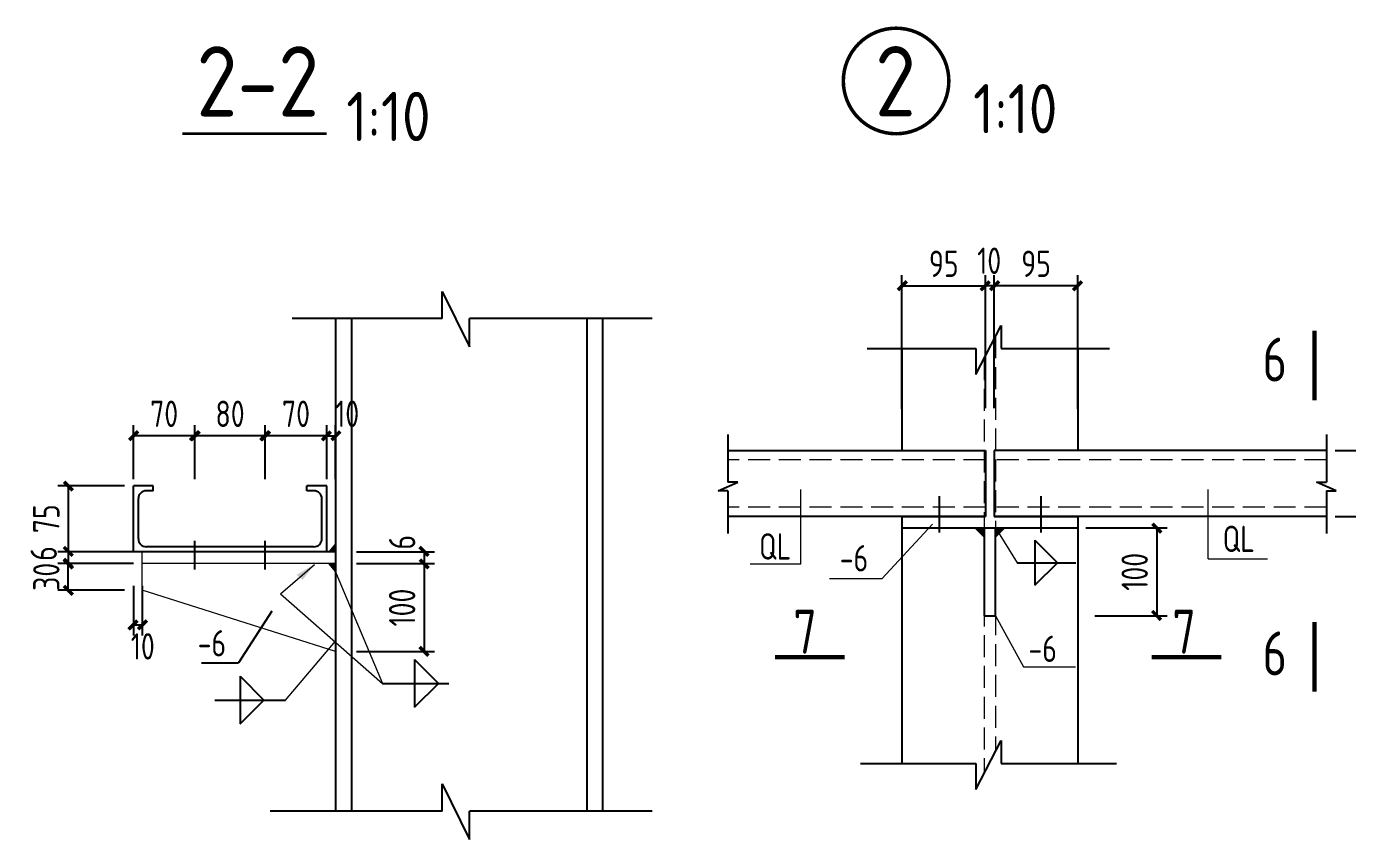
# Model space of a CAD drawing. Header units: millimetres. Extents: x 865490 to 879904, y 39442 to 44891.
# Drawn here: x 875571.4 to 875721.7, y 39852.2 to 39944.7 of the extents above; entities that cross this region are included whole.
import ezdxf

# ---------------------------------------------------------------- set-up
doc = ezdxf.new("R2010")
doc.units = ezdxf.units.MM
doc.header["$LTSCALE"] = 1000
doc.header["$MEASUREMENT"] = 0
doc.linetypes.add('DASH', pattern=[0.35, 0.25, -0.1])
for name, color, linetype, lineweight in [('1', 4, 'Continuous', 70), ('D3', 62, 'Continuous', 9), ('LZ', 64, 'Continuous', 9), ('数字', 3, 'Continuous', 9)]:
    doc.layers.add(name, color=color, linetype=linetype, lineweight=lineweight)
for name, color, linetype in [('D1', 112, 'Continuous'), ('D2', 6, 'Continuous'), ('DIM', 7, 'Continuous'), ('PUB_DIM', 3, 'Continuous'), ('文字', 7, 'Continuous'), ('桩', 6, 'Continuous')]:
    doc.layers.add(name, color=color, linetype=linetype)
doc.styles.add('GBHZ', font='gbenor.shx', dxfattribs={"width": 0.9, "bigfont": 'gbcbig.shx'})
doc.dimstyles.new('Y10', dxfattribs={"dimscale": 0, "dimtxt": 3, "dimasz": 0.01, "dimexe": 1.2, "dimexo": 1, "dimgap": 1, "dimtad": 1, "dimdec": 0, "dimlfac": 10, "dimzin": 0, "dimdsep": 46, "dimtxsty": 'GBHZ', "dimblk1": 'DX', "dimblk2": 'DX', "dimsah": 1, "dimcen": 0.09, "dimdle": 1, "dimadec": 0, "dimazin": 0, "dimtfac": 1, "dimtdec": 0, "dimtix": 1, "dimtmove": 2, "dimatfit": 3, "dimldrblk": 'DX', "dimfxl": 0, "dimtolj": 1, "dimtzin": 0, "dimarcsym": 0})

# ---------------------------------------------------------------- blocks, each defined once
blk = doc.blocks.new('DX')
at = {"color": 0, "linetype": 'ByBlock', "const_width": 40}
blk.add_lwpolyline([(-54, -51), (46, 49)], dxfattribs=at)
blk = doc.blocks.new('*D248')
at = {"layer": 'Defpoints', "color": 0, "linetype": 'ByBlock', "transparency": 16777216}
for p in [(875583.61, 39892.47), (875576.21, 39884.97), (875583.61, 39884.97)]:
    blk.add_point(p, dxfattribs=at)
at = {"layer": 'DIM', "color": 0, "linetype": 'ByBlock', "lineweight": -2, "transparency": 16777216}
for p, q in [((875582.61, 39892.47), (875575.01, 39892.47)), ((875576.21, 39892.46), (875576.21, 39884.98)), ((875582.61, 39884.97), (875575.01, 39884.97))]:
    blk.add_line(p, q, dxfattribs=at)
at = {"layer": 'DIM', "color": 0, "linetype": 'ByBlock', "lineweight": -2, "transparency": 16777216, "xscale": 0.01, "yscale": 0.01, "zscale": 0.01}
for p, rotation in [((875576.21, 39892.47), 90), ((875576.21, 39884.97), 270)]:
    blk.add_blockref('DX', p, dxfattribs=dict(at, rotation=rotation))
at = {"layer": 'DIM', "color": 0, "linetype": 'ByBlock', "transparency": 16777216, "insert": (875573.71, 39888.72), "char_height": 3, "attachment_point": 5, "rotation": 90, "style": 'GBHZ'}
blk.add_mtext('\\A1;75', dxfattribs=at)
blk = doc.blocks.new('*D249')
at = {"layer": 'Defpoints', "color": 0, "linetype": 'ByBlock', "transparency": 16777216}
for p in [(875598.61, 39898.15), (875598.61, 39892.24), (875605.61, 39892.24)]:
    blk.add_point(p, dxfattribs=at)
at = {"layer": 'DIM', "color": 0, "linetype": 'ByBlock', "lineweight": -2, "transparency": 16777216}
for p, q in [((875598.61, 39893.24), (875598.61, 39899.35)), ((875605.61, 39893.24), (875605.61, 39899.35)), ((875605.6, 39898.15), (875598.62, 39898.15))]:
    blk.add_line(p, q, dxfattribs=at)
at = {"layer": 'DIM', "color": 0, "linetype": 'ByBlock', "lineweight": -2, "transparency": 16777216, "xscale": 0.01, "yscale": 0.01, "zscale": 0.01, "rotation": 180}
blk.add_blockref('DX', (875598.61, 39898.15), dxfattribs=at)
at = {"layer": 'DIM', "color": 0, "linetype": 'ByBlock', "lineweight": -2, "transparency": 16777216, "xscale": 0.01, "yscale": 0.01, "zscale": 0.01}
blk.add_blockref('DX', (875605.61, 39898.15), dxfattribs=at)
at = {"layer": 'DIM', "color": 0, "linetype": 'ByBlock', "transparency": 16777216, "insert": (875602.11, 39900.65), "char_height": 3, "attachment_point": 5, "style": 'GBHZ'}
blk.add_mtext('\\A1;70', dxfattribs=at)
blk = doc.blocks.new('*D250')
at = {"layer": 'Defpoints', "color": 0, "linetype": 'ByBlock', "transparency": 16777216}
for p in [(875590.61, 39898.15), (875590.61, 39892.24), (875598.61, 39892.24)]:
    blk.add_point(p, dxfattribs=at)
at = {"layer": 'DIM', "color": 0, "linetype": 'ByBlock', "lineweight": -2, "transparency": 16777216}
for p, q in [((875590.61, 39893.24), (875590.61, 39899.35)), ((875598.61, 39893.24), (875598.61, 39899.35)), ((875598.6, 39898.15), (875590.62, 39898.15))]:
    blk.add_line(p, q, dxfattribs=at)
at = {"layer": 'DIM', "color": 0, "linetype": 'ByBlock', "lineweight": -2, "transparency": 16777216, "xscale": 0.01, "yscale": 0.01, "zscale": 0.01, "rotation": 180}
blk.add_blockref('DX', (875590.61, 39898.15), dxfattribs=at)
at = {"layer": 'DIM', "color": 0, "linetype": 'ByBlock', "lineweight": -2, "transparency": 16777216, "xscale": 0.01, "yscale": 0.01, "zscale": 0.01}
blk.add_blockref('DX', (875598.61, 39898.15), dxfattribs=at)
at = {"layer": 'DIM', "color": 0, "linetype": 'ByBlock', "transparency": 16777216, "insert": (875594.61, 39900.65), "char_height": 3, "attachment_point": 5, "style": 'GBHZ'}
blk.add_mtext('\\A1;80', dxfattribs=at)
blk = doc.blocks.new('*D251')
at = {"layer": 'Defpoints', "color": 0, "linetype": 'ByBlock', "transparency": 16777216}
for p in [(875583.61, 39898.15), (875583.61, 39892.24), (875590.61, 39892.24)]:
    blk.add_point(p, dxfattribs=at)
at = {"layer": 'DIM', "color": 0, "linetype": 'ByBlock', "lineweight": -2, "transparency": 16777216}
for p, q in [((875583.61, 39893.24), (875583.61, 39899.35)), ((875590.61, 39893.24), (875590.61, 39899.35)), ((875590.6, 39898.15), (875583.62, 39898.15))]:
    blk.add_line(p, q, dxfattribs=at)
at = {"layer": 'DIM', "color": 0, "linetype": 'ByBlock', "lineweight": -2, "transparency": 16777216, "xscale": 0.01, "yscale": 0.01, "zscale": 0.01, "rotation": 180}
blk.add_blockref('DX', (875583.61, 39898.15), dxfattribs=at)
at = {"layer": 'DIM', "color": 0, "linetype": 'ByBlock', "lineweight": -2, "transparency": 16777216, "xscale": 0.01, "yscale": 0.01, "zscale": 0.01}
blk.add_blockref('DX', (875590.61, 39898.15), dxfattribs=at)
at = {"layer": 'DIM', "color": 0, "linetype": 'ByBlock', "transparency": 16777216, "insert": (875587.11, 39900.65), "char_height": 3, "attachment_point": 5, "style": 'GBHZ'}
blk.add_mtext('\\A1;70', dxfattribs=at)
blk = doc.blocks.new('*D252')
at = {"layer": 'Defpoints', "color": 0, "linetype": 'ByBlock', "transparency": 16777216}
for p in [(875607.99, 39884.97), (875607.99, 39883.62), (875616.68, 39883.62)]:
    blk.add_point(p, dxfattribs=at)
at = {"layer": 'DIM', "color": 0, "linetype": 'ByBlock', "lineweight": -2, "transparency": 16777216}
for p, q in [((875608.99, 39884.97), (875617.88, 39884.97)), ((875616.68, 39884.98), (875616.68, 39884.99)), ((875616.68, 39884.97), (875616.68, 39883.62)), ((875608.99, 39883.62), (875617.88, 39883.62)), ((875616.68, 39883.61), (875616.68, 39883.6))]:
    blk.add_line(p, q, dxfattribs=at)
at = {"layer": 'DIM', "color": 0, "linetype": 'ByBlock', "lineweight": -2, "transparency": 16777216, "xscale": 0.01, "yscale": 0.01, "zscale": 0.01}
for p, rotation in [((875616.68, 39884.97), 270), ((875616.68, 39883.62), 90)]:
    blk.add_blockref('DX', p, dxfattribs=dict(at, rotation=rotation))
at = {"layer": 'DIM', "color": 0, "linetype": 'ByBlock', "transparency": 16777216, "insert": (875614.18, 39886.05), "char_height": 3, "attachment_point": 5, "rotation": 90, "style": 'GBHZ'}
blk.add_mtext('\\A1;6', dxfattribs=at)
blk = doc.blocks.new('*D253')
at = {"layer": 'Defpoints', "color": 0, "linetype": 'ByBlock', "transparency": 16777216}
for p in [(875607.99, 39883.62), (875607.99, 39873.62), (875616.68, 39873.62)]:
    blk.add_point(p, dxfattribs=at)
at = {"layer": 'DIM', "color": 0, "linetype": 'ByBlock', "lineweight": -2, "transparency": 16777216}
for p, q in [((875608.99, 39883.62), (875617.88, 39883.62)), ((875616.68, 39883.61), (875616.68, 39873.63)), ((875608.99, 39873.62), (875617.88, 39873.62))]:
    blk.add_line(p, q, dxfattribs=at)
at = {"layer": 'DIM', "color": 0, "linetype": 'ByBlock', "lineweight": -2, "transparency": 16777216, "xscale": 0.01, "yscale": 0.01, "zscale": 0.01}
for p, rotation in [((875616.68, 39883.62), 90), ((875616.68, 39873.62), 270)]:
    blk.add_blockref('DX', p, dxfattribs=dict(at, rotation=rotation))
at = {"layer": 'DIM', "color": 0, "linetype": 'ByBlock', "transparency": 16777216, "insert": (875614.18, 39878.62), "char_height": 3, "attachment_point": 5, "rotation": 90, "style": 'GBHZ'}
blk.add_mtext('\\A1;100', dxfattribs=at)
blk = doc.blocks.new('*D254')
at = {"layer": 'Defpoints', "color": 0, "linetype": 'ByBlock', "transparency": 16777216}
for p in [(875583.61, 39882.09), (875584.61, 39882.09), (875584.61, 39876.65)]:
    blk.add_point(p, dxfattribs=at)
at = {"layer": 'DIM', "color": 0, "linetype": 'ByBlock', "lineweight": -2, "transparency": 16777216}
for p, q in [((875583.61, 39881.09), (875583.61, 39875.45)), ((875584.61, 39881.09), (875584.61, 39875.45)), ((875583.6, 39876.65), (875583.59, 39876.65)), ((875583.61, 39876.65), (875584.61, 39876.65)), ((875584.62, 39876.65), (875584.63, 39876.65))]:
    blk.add_line(p, q, dxfattribs=at)
at = {"layer": 'DIM', "color": 0, "linetype": 'ByBlock', "lineweight": -2, "transparency": 16777216, "xscale": 0.01, "yscale": 0.01, "zscale": 0.01}
blk.add_blockref('DX', (875583.61, 39876.65), dxfattribs=at)
at = {"layer": 'DIM', "color": 0, "linetype": 'ByBlock', "lineweight": -2, "transparency": 16777216, "xscale": 0.01, "yscale": 0.01, "zscale": 0.01, "rotation": 180}
blk.add_blockref('DX', (875584.61, 39876.65), dxfattribs=at)
at = {"layer": 'DIM', "color": 0, "linetype": 'ByBlock', "transparency": 16777216, "insert": (875584.68, 39874.21), "char_height": 3, "attachment_point": 5, "style": 'GBHZ'}
blk.add_mtext('\\A1;10', dxfattribs=at)
blk = doc.blocks.new('*D255')
at = {"layer": 'Defpoints', "color": 0, "linetype": 'ByBlock', "transparency": 16777216}
for p in [(875576.21, 39883.62), (875583.61, 39883.62), (875583.61, 39880.62)]:
    blk.add_point(p, dxfattribs=at)
at = {"layer": 'DIM', "color": 0, "linetype": 'ByBlock', "lineweight": -2, "transparency": 16777216}
for p, q in [((875582.61, 39883.62), (875575.01, 39883.62)), ((875576.21, 39883.63), (875576.21, 39883.64)), ((875576.21, 39880.62), (875576.21, 39883.62)), ((875582.61, 39880.62), (875575.01, 39880.62)), ((875576.21, 39880.61), (875576.21, 39880.6))]:
    blk.add_line(p, q, dxfattribs=at)
at = {"layer": 'DIM', "color": 0, "linetype": 'ByBlock', "lineweight": -2, "transparency": 16777216, "xscale": 0.01, "yscale": 0.01, "zscale": 0.01}
for p, rotation in [((875576.21, 39883.62), 270), ((875576.21, 39880.62), 90)]:
    blk.add_blockref('DX', p, dxfattribs=dict(at, rotation=rotation))
at = {"layer": 'DIM', "color": 0, "linetype": 'ByBlock', "transparency": 16777216, "insert": (875573.71, 39882.12), "char_height": 3, "attachment_point": 5, "rotation": 90, "style": 'GBHZ'}
blk.add_mtext('\\A1;30', dxfattribs=at)
blk = doc.blocks.new('*D256')
at = {"layer": 'Defpoints', "color": 0, "linetype": 'ByBlock', "transparency": 16777216}
for p in [(875584.66, 39884.97), (875576.21, 39883.62), (875584.61, 39883.62)]:
    blk.add_point(p, dxfattribs=at)
at = {"layer": 'DIM', "color": 0, "linetype": 'ByBlock', "lineweight": -2, "transparency": 16777216}
for p, q in [((875583.66, 39884.97), (875575.01, 39884.97)), ((875576.21, 39884.98), (875576.21, 39884.99)), ((875576.21, 39884.97), (875576.21, 39883.62)), ((875583.61, 39883.62), (875575.01, 39883.62)), ((875576.21, 39883.61), (875576.21, 39883.6))]:
    blk.add_line(p, q, dxfattribs=at)
at = {"layer": 'DIM', "color": 0, "linetype": 'ByBlock', "lineweight": -2, "transparency": 16777216, "xscale": 0.01, "yscale": 0.01, "zscale": 0.01}
for p, rotation in [((875576.21, 39884.97), 270), ((875576.21, 39883.62), 90)]:
    blk.add_blockref('DX', p, dxfattribs=dict(at, rotation=rotation))
at = {"layer": 'DIM', "color": 0, "linetype": 'ByBlock', "transparency": 16777216, "insert": (875573.41, 39884.77), "char_height": 3, "attachment_point": 5, "rotation": 90, "style": 'GBHZ'}
blk.add_mtext('\\A1;6', dxfattribs=at)
blk = doc.blocks.new('*D291')
at = {"layer": 'Defpoints', "color": 0, "linetype": 'ByBlock', "transparency": 16777216}
for p in [(875606.61, 39898.15), (875605.61, 39892.24), (875606.61, 39892.24)]:
    blk.add_point(p, dxfattribs=at)
at = {"layer": 'DIM', "color": 0, "linetype": 'ByBlock', "lineweight": -2, "transparency": 16777216}
for p, q in [((875605.61, 39893.24), (875605.61, 39899.35)), ((875606.61, 39893.24), (875606.61, 39899.35)), ((875605.6, 39898.15), (875605.59, 39898.15)), ((875605.61, 39898.15), (875606.61, 39898.15)), ((875606.62, 39898.15), (875606.63, 39898.15))]:
    blk.add_line(p, q, dxfattribs=at)
at = {"layer": 'DIM', "color": 0, "linetype": 'ByBlock', "lineweight": -2, "transparency": 16777216, "xscale": 0.01, "yscale": 0.01, "zscale": 0.01}
blk.add_blockref('DX', (875605.61, 39898.15), dxfattribs=at)
at = {"layer": 'DIM', "color": 0, "linetype": 'ByBlock', "lineweight": -2, "transparency": 16777216, "xscale": 0.01, "yscale": 0.01, "zscale": 0.01, "rotation": 180}
blk.add_blockref('DX', (875606.61, 39898.15), dxfattribs=at)
at = {"layer": 'DIM', "color": 0, "linetype": 'ByBlock', "transparency": 16777216, "insert": (875607.93, 39900.65), "char_height": 3, "attachment_point": 5, "style": 'GBHZ'}
blk.add_mtext('\\A1;10', dxfattribs=at)
blk = doc.blocks.new('*D292')
at = {"layer": 'Defpoints', "color": 0, "linetype": 'ByBlock', "transparency": 16777216}
for p in [(875690.96, 39887.69), (875691.96, 39877.69), (875700.01, 39877.69)]:
    blk.add_point(p, dxfattribs=at)
at = {"layer": 'DIM', "color": 0, "linetype": 'ByBlock', "lineweight": -2, "transparency": 16777216}
for p, q in [((875691.96, 39887.69), (875701.21, 39887.69)), ((875700.01, 39887.68), (875700.01, 39877.7)), ((875692.96, 39877.69), (875701.21, 39877.69))]:
    blk.add_line(p, q, dxfattribs=at)
at = {"layer": 'DIM', "color": 0, "linetype": 'ByBlock', "lineweight": -2, "transparency": 16777216, "xscale": 0.01, "yscale": 0.01, "zscale": 0.01}
for p, rotation in [((875700.01, 39887.69), 90), ((875700.01, 39877.69), 270)]:
    blk.add_blockref('DX', p, dxfattribs=dict(at, rotation=rotation))
at = {"layer": 'DIM', "color": 0, "linetype": 'ByBlock', "transparency": 16777216, "insert": (875697.51, 39882.69), "char_height": 3, "attachment_point": 5, "rotation": 90, "style": 'GBHZ'}
blk.add_mtext('\\A1;100', dxfattribs=at)
blk = doc.blocks.new('*D293')
at = {"layer": 'Defpoints', "color": 0, "linetype": 'ByBlock', "transparency": 16777216}
for p in [(875719.32, 39896.47), (875719.32, 39888.97), (875727.42, 39888.97)]:
    blk.add_point(p, dxfattribs=at)
at = {"layer": 'DIM', "color": 0, "linetype": 'ByBlock', "lineweight": -2, "transparency": 16777216}
for p, q in [((875720.32, 39896.47), (875728.62, 39896.47)), ((875727.42, 39896.46), (875727.42, 39888.98)), ((875720.32, 39888.97), (875728.62, 39888.97))]:
    blk.add_line(p, q, dxfattribs=at)
at = {"layer": 'DIM', "color": 0, "linetype": 'ByBlock', "lineweight": -2, "transparency": 16777216, "xscale": 0.01, "yscale": 0.01, "zscale": 0.01}
for p, rotation in [((875727.42, 39896.47), 90), ((875727.42, 39888.97), 270)]:
    blk.add_blockref('DX', p, dxfattribs=dict(at, rotation=rotation))
at = {"layer": 'DIM', "color": 0, "linetype": 'ByBlock', "transparency": 16777216, "insert": (875724.92, 39892.72), "char_height": 3, "attachment_point": 5, "rotation": 90, "style": 'GBHZ'}
blk.add_mtext('\\A1;75', dxfattribs=at)
blk = doc.blocks.new('*D298')
at = {"layer": 'Defpoints', "color": 0, "linetype": 'ByBlock', "transparency": 16777216}
for p in [(875680.54, 39915.21), (875671.04, 39900.22), (875680.54, 39900.31)]:
    blk.add_point(p, dxfattribs=at)
at = {"layer": 'DIM', "color": 0, "linetype": 'ByBlock', "lineweight": -2, "transparency": 16777216}
for p, q in [((875671.04, 39901.22), (875671.04, 39916.41)), ((875680.54, 39901.31), (875680.54, 39916.41)), ((875671.05, 39915.21), (875680.53, 39915.21))]:
    blk.add_line(p, q, dxfattribs=at)
at = {"layer": 'DIM', "color": 0, "linetype": 'ByBlock', "lineweight": -2, "transparency": 16777216, "xscale": 0.01, "yscale": 0.01, "zscale": 0.01, "rotation": 180}
blk.add_blockref('DX', (875671.04, 39915.21), dxfattribs=at)
at = {"layer": 'DIM', "color": 0, "linetype": 'ByBlock', "lineweight": -2, "transparency": 16777216, "xscale": 0.01, "yscale": 0.01, "zscale": 0.01}
blk.add_blockref('DX', (875680.54, 39915.21), dxfattribs=at)
at = {"layer": 'DIM', "color": 0, "linetype": 'ByBlock', "transparency": 16777216, "insert": (875675.79, 39917.71), "char_height": 3, "attachment_point": 5, "style": 'GBHZ'}
blk.add_mtext('\\A1;95', dxfattribs=at)
blk = doc.blocks.new('*D299')
at = {"layer": 'Defpoints', "color": 0, "linetype": 'ByBlock', "transparency": 16777216}
for p in [(875680.54, 39915.21), (875680.54, 39900.31), (875681.54, 39900.3)]:
    blk.add_point(p, dxfattribs=at)
at = {"layer": 'DIM', "color": 0, "linetype": 'ByBlock', "lineweight": -2, "transparency": 16777216}
for p, q in [((875680.54, 39901.31), (875680.54, 39916.41)), ((875681.54, 39901.3), (875681.54, 39916.41)), ((875680.53, 39915.21), (875680.52, 39915.21)), ((875681.54, 39915.21), (875680.54, 39915.21)), ((875681.55, 39915.21), (875681.56, 39915.21))]:
    blk.add_line(p, q, dxfattribs=at)
at = {"layer": 'DIM', "color": 0, "linetype": 'ByBlock', "lineweight": -2, "transparency": 16777216, "xscale": 0.01, "yscale": 0.01, "zscale": 0.01}
blk.add_blockref('DX', (875680.54, 39915.21), dxfattribs=at)
at = {"layer": 'DIM', "color": 0, "linetype": 'ByBlock', "lineweight": -2, "transparency": 16777216, "xscale": 0.01, "yscale": 0.01, "zscale": 0.01, "rotation": 180}
blk.add_blockref('DX', (875681.54, 39915.21), dxfattribs=at)
at = {"layer": 'DIM', "color": 0, "linetype": 'ByBlock', "transparency": 16777216, "insert": (875680.96, 39918.05), "char_height": 3, "attachment_point": 5, "style": 'GBHZ'}
blk.add_mtext('\\A1;10', dxfattribs=at)
blk = doc.blocks.new('*D300')
at = {"layer": 'Defpoints', "color": 0, "linetype": 'ByBlock', "transparency": 16777216}
for p in [(875681.54, 39915.21), (875681.54, 39900.31), (875691.04, 39900.22)]:
    blk.add_point(p, dxfattribs=at)
at = {"layer": 'DIM', "color": 0, "linetype": 'ByBlock', "lineweight": -2, "transparency": 16777216}
for p, q in [((875681.54, 39901.31), (875681.54, 39916.41)), ((875691.04, 39901.22), (875691.04, 39916.41)), ((875691.03, 39915.21), (875681.55, 39915.21))]:
    blk.add_line(p, q, dxfattribs=at)
at = {"layer": 'DIM', "color": 0, "linetype": 'ByBlock', "lineweight": -2, "transparency": 16777216, "xscale": 0.01, "yscale": 0.01, "zscale": 0.01, "rotation": 180}
blk.add_blockref('DX', (875681.54, 39915.21), dxfattribs=at)
at = {"layer": 'DIM', "color": 0, "linetype": 'ByBlock', "lineweight": -2, "transparency": 16777216, "xscale": 0.01, "yscale": 0.01, "zscale": 0.01}
blk.add_blockref('DX', (875691.04, 39915.21), dxfattribs=at)
at = {"layer": 'DIM', "color": 0, "linetype": 'ByBlock', "transparency": 16777216, "insert": (875686.29, 39917.71), "char_height": 3, "attachment_point": 5, "style": 'GBHZ'}
blk.add_mtext('\\A1;95', dxfattribs=at)

msp = doc.modelspace()

# ---------------------------------------------------------------- linework, layer by layer
at = {"linetype": 'ByBlock', "ltscale": 0.5, "const_width": 0.4}
msp.add_lwpolyline([(875664.368, 39938.491, 1), (875676.368, 39938.491, 1)], format="xyb", close=True, dxfattribs=at)
at = {"layer": '1', "color": 2, "const_width": 0.48}
for points in [[(875717.96, 39910.098), (875717.96, 39902.176)], [(875717.96, 39876.976), (875717.96, 39869.054)], [(875656.585, 39872.992), (875664.507, 39872.992)], [(875699.451, 39872.992), (875707.373, 39872.992)]]:
    msp.add_lwpolyline(points, dxfattribs=at)
at = {"layer": 'D1'}
for p, q in [((875618.75, 39911.488), (875618.75, 39914.574)), ((875618.75, 39914.574), (875621.827, 39908.252)), ((875618.75, 39911.488), (875601.667, 39911.488)), ((875621.827, 39908.252), (875621.827, 39911.488)), ((875642.625, 39911.488), (875621.827, 39911.488)), ((875615.597, 39872.711), (875615.597, 39867.302)), ((875615.597, 39872.711), (875618.301, 39870.006)), ((875595.747, 39870.817), (875598.451, 39868.113)), ((875595.747, 39870.817), (875595.747, 39865.408)), ((875611.955, 39870.006), (875619.477, 39870.006)), ((875615.597, 39867.302), (875618.301, 39870.006)), ((875592.891, 39868.113), (875600.896, 39868.113)), ((875595.747, 39865.408), (875598.451, 39868.113)), ((875618.75, 39858.569), (875621.827, 39852.248)), ((875618.75, 39855.484), (875618.75, 39858.569)), ((875618.75, 39855.484), (875599.177, 39855.484)), ((875621.827, 39852.248), (875621.827, 39855.484)), ((875642.625, 39855.484), (875621.827, 39855.484))]:
    msp.add_line(p, q, dxfattribs=at)
at = {"layer": 'D1', "color": 251}
for p, q in [((875679.434, 39905.132), (875682.309, 39910.681)), ((875682.309, 39910.681), (875682.309, 39908.064)), ((875667.067, 39908.064), (875679.434, 39908.064)), ((875679.434, 39908.064), (875679.434, 39905.132)), ((875682.309, 39908.064), (875694.646, 39908.064)), ((875651.238, 39898.291), (875651.238, 39892.862)), ((875719.32, 39898.291), (875719.32, 39892.862)), ((875650.114, 39891.882), (875652.362, 39892.862)), ((875652.362, 39892.862), (875651.238, 39892.862)), ((875720.444, 39891.882), (875718.196, 39892.862)), ((875718.196, 39892.862), (875719.32, 39892.862)), ((875651.238, 39891.882), (875650.114, 39891.882)), ((875651.238, 39891.882), (875651.238, 39887.046)), ((875719.32, 39891.882), (875719.32, 39887.046)), ((875719.32, 39891.882), (875720.444, 39891.882)), ((875686.161, 39886.297), (875686.161, 39881.158)), ((875686.161, 39886.297), (875688.731, 39883.727)), ((875684.132, 39883.727), (875690.812, 39883.727)), ((875686.161, 39881.158), (875688.731, 39883.727)), ((875679.434, 39857.945), (875682.309, 39863.495)), ((875682.309, 39863.495), (875682.309, 39860.878)), ((875666.327, 39860.878), (875679.434, 39860.878)), ((875679.434, 39860.878), (875679.434, 39857.945)), ((875682.309, 39860.878), (875695.426, 39860.878))]:
    msp.add_line(p, q, dxfattribs=at)
at = {"layer": 'D2'}
for p, q in [((875606.608, 39911.488), (875606.608, 39855.54)), ((875608.411, 39911.488), (875608.411, 39855.54)), ((875635.187, 39911.488), (875635.187, 39855.54)), ((875636.99, 39911.488), (875636.99, 39855.54)), ((875671.038, 39908.064), (875671.038, 39896.471)), ((875691.038, 39908.064), (875691.038, 39896.471)), ((875651.238, 39896.471), (875680.538, 39896.471)), ((875719.32, 39896.471), (875681.538, 39896.471)), ((875585.868, 39892.47), (875583.608, 39892.47)), ((875583.608, 39884.972), (875583.608, 39892.47)), ((875585.868, 39891.907), (875585.868, 39892.47)), ((875605.611, 39892.47), (875603.357, 39892.47)), ((875603.357, 39891.907), (875603.357, 39892.47)), ((875605.611, 39884.972), (875605.611, 39892.47)), ((875584.178, 39886.437), (875584.178, 39891.005)), ((875585.868, 39891.907), (875585.079, 39891.907)), ((875604.146, 39891.907), (875603.357, 39891.907)), ((875605.047, 39886.437), (875605.047, 39891.005)), ((875680.538, 39888.973), (875651.238, 39888.973)), ((875671.038, 39888.973), (875671.038, 39887.688)), ((875671.038, 39888.973), (875680.538, 39888.973)), ((875671.038, 39888.973), (875671.038, 39860.878)), ((875671.038, 39887.688), (875691.038, 39887.688)), ((875680.395, 39887.688), (875680.395, 39877.686)), ((875719.32, 39888.973), (875681.538, 39888.973)), ((875681.538, 39888.973), (875691.038, 39888.973)), ((875681.68, 39877.686), (875681.68, 39887.688)), ((875691.038, 39888.973), (875691.038, 39887.688)), ((875691.038, 39888.973), (875691.038, 39860.878)), ((875590.608, 39882.943), (875590.608, 39886.211)), ((875598.608, 39882.943), (875598.608, 39886.211)), ((875606.608, 39884.972), (875583.608, 39884.972)), ((875604.146, 39885.535), (875585.079, 39885.535)), ((875606.608, 39884.972), (875606.608, 39873.623)), ((875680.395, 39877.686), (875681.68, 39877.686))]:
    msp.add_line(p, q, dxfattribs=at)
at = {"layer": 'D2', "linetype": 'Continuous'}
for p, q in [((875675.257, 39891.293), (875675.257, 39887.153)), ((875686.819, 39891.293), (875686.819, 39887.153))]:
    msp.add_line(p, q, dxfattribs=at)
at = {"layer": 'D2'}
for centre, start, end in [((875585.079, 39891.005), 90, 180), ((875604.146, 39891.005), 0, 90), ((875585.079, 39886.437), 180, 270), ((875604.146, 39886.437), 270, 0)]:
    msp.add_arc(centre, 0.902, start, end, dxfattribs=at)
at = {"layer": 'D3', "color": 251}
for p, q in [((875659.539, 39883.549), (875659.539, 39892.042)), ((875705.874, 39884.149), (875705.874, 39892.042)), ((875674.507, 39888.116), (875668.746, 39881.891)), ((875681.68, 39887.688), (875684.132, 39883.727)), ((875659.539, 39883.549), (875653.775, 39883.549)), ((875705.874, 39884.149), (875712.634, 39884.149)), ((875668.746, 39881.891), (875662.792, 39881.891)), ((875681.68, 39877.686), (875684.846, 39871.873)), ((875684.846, 39871.873), (875690.774, 39871.873))]:
    msp.add_line(p, q, dxfattribs=at)
at = {"layer": 'D3'}
for p, q in [((875679.325, 39887.688), (875680.395, 39886.618)), ((875682.75, 39887.688), (875681.68, 39886.618)), ((875584.608, 39880.62), (875584.608, 39884.972)), ((875606.608, 39885.873), (875605.836, 39884.972)), ((875606.608, 39883.62), (875584.608, 39883.62)), ((875600.334, 39880.177), (875604.199, 39883.518)), ((875606.608, 39882.718), (875605.836, 39883.62)), ((875606.382, 39883.211), (875611.955, 39870.006)), ((875606.608, 39873.623), (875584.608, 39880.62)), ((875600.334, 39880.177), (875611.955, 39870.006)), ((875600.896, 39868.113), (875606.608, 39874.807))]:
    msp.add_line(p, q, dxfattribs=at)
for points in [[(875679.325, 39887.688), (875680.395, 39887.688), (875680.395, 39886.618), (875680.395, 39887.688)], [(875682.75, 39887.688), (875681.68, 39887.688), (875681.68, 39886.618), (875681.68, 39887.688)], [(875606.608, 39885.873), (875606.608, 39884.972), (875605.836, 39884.972), (875606.608, 39884.972)], [(875602.173, 39882.356), (875604.199, 39883.518), (875602.173, 39882.356), (875602.858, 39881.769)], [(875606.608, 39882.718), (875606.608, 39883.62), (875605.836, 39883.62), (875606.608, 39883.62)]]:
    msp.add_solid(points, dxfattribs=at)
at = {"layer": 'LZ', "color": 251, "linetype": 'DASH', "ltscale": 0.01}
for p, q in [((875681.68, 39909.467), (875681.68, 39862.28)), ((875680.395, 39906.987), (875680.395, 39859.801)), ((875680.538, 39895.401), (875651.238, 39895.401)), ((875719.32, 39895.401), (875681.538, 39895.401)), ((875680.538, 39890.043), (875651.238, 39890.043)), ((875719.32, 39890.043), (875681.538, 39890.043))]:
    msp.add_line(p, q, dxfattribs=at)
at = {"layer": '文字', "color": 6, "const_width": 0.32}
msp.add_lwpolyline([(875589.175, 39932.491), (875605.6, 39932.491)], dxfattribs=at)
at = {"layer": '桩'}
for p, q in [((875680.538, 39896.471), (875680.538, 39888.973)), ((875681.538, 39896.471), (875681.538, 39888.973)), ((875599.343, 39878.214), (875595.571, 39872.335)), ((875591.354, 39872.335), (875595.571, 39872.335))]:
    msp.add_line(p, q, dxfattribs=at)

# ---------------------------------------------------------------- texts
at = {"layer": 'PUB_DIM', "style": 'GBHZ', "width": 0.9}
for s, p in [('6', (875712.059, 39904.321)), ('7', (875658.677, 39873.383)), ('7', (875701.795, 39873.383)), ('6', (875712.059, 39870.91))]:
    msp.add_text(s, height=5, dxfattribs=at).set_placement(p)
at = {"layer": '数字', "style": 'GBHZ', "width": 0.9}
for s, p in [('QL', (875707.513, 39884.938)), ('QL', (875654.775, 39884.075)), ('-6', (875663.964, 39882.73)), ('-6', (875590.924, 39873.064)), ('-6', (875685.429, 39872.438))]:
    msp.add_text(s, height=3, dxfattribs=at).set_placement(p)
at = {"layer": '文字', "color": 6, "style": 'GBHZ'}
for s, height, p in [('2-2', 8, (875590.783, 39934.443)), ('2', 8, (875667.973, 39934.458)), ('1:10', 5.6, (875607.828, 39931.657)), ('1:10', 5.6, (875679.134, 39932.539, -0.009))]:
    msp.add_text(s, height=height, dxfattribs=at).set_placement(p)

# ---------------------------------------------------------------- dimensions: what is measured, and where the dimension line sits
at = {"layer": 'DIM', "color": 4, "linetype": 'ByBlock'}
dim = msp.add_linear_dim(base=(875680.538, 39915.212), p1=(875671.038, 39900.221), p2=(875680.538, 39900.312), dimstyle='Y10', override={"dimscale": 1}, dxfattribs=at)
dim.commit()
dim.dimension.update_dxf_attribs({"geometry": '*D298', "text_midpoint": (875675.788, 39917.712)})
dim = msp.add_linear_dim(base=(875680.538, 39915.212), p1=(875681.538, 39900.301), p2=(875680.538, 39900.312), angle=180, dimstyle='Y10', override={"dimscale": 1}, dxfattribs=at)
dim.commit()
dim.dimension.update_dxf_attribs({"geometry": '*D299', "text_midpoint": (875680.956, 39918.051), "dimtype": 160})
for base, p1, p2, angle, picture, middle in [((875681.538, 39915.212), (875691.038, 39900.221), (875681.538, 39900.312), 180, '*D300', (875686.288, 39917.712)), ((875727.42, 39888.973), (875719.32, 39896.471), (875719.32, 39888.973), 270, '*D293', (875724.92, 39892.722)), ((875700.005, 39877.686), (875690.959, 39887.688), (875691.959, 39877.686), 270, '*D292', (875697.505, 39882.687))]:
    dim = msp.add_linear_dim(base=base, p1=p1, p2=p2, angle=angle, dimstyle='Y10', override={"dimscale": 1}, dxfattribs=at)
    dim.commit()
    dim.dimension.update_dxf_attribs({"geometry": picture, "text_midpoint": middle})
at = {"layer": 'DIM', "linetype": 'ByBlock'}
for base, p1, p2, angle, picture, middle in [((875583.608, 39898.148), (875590.608, 39892.241), (875583.608, 39892.241), 180, '*D251', (875587.108, 39900.648)), ((875590.608, 39898.148), (875598.608, 39892.241), (875590.608, 39892.241), 180, '*D250', (875594.608, 39900.648)), ((875598.608, 39898.148), (875605.608, 39892.241), (875598.608, 39892.241), 180, '*D249', (875602.108, 39900.648)), ((875576.207, 39884.972), (875583.608, 39892.47), (875583.608, 39884.972), 270, '*D248', (875573.707, 39888.721)), ((875576.207, 39883.62), (875583.608, 39880.62), (875583.608, 39883.62), 90, '*D255', (875573.707, 39882.12)), ((875616.68, 39873.623), (875607.986, 39883.62), (875607.986, 39873.623), 270, '*D253', (875614.18, 39878.621))]:
    dim = msp.add_linear_dim(base=base, p1=p1, p2=p2, angle=angle, dimstyle='Y10', override={"dimscale": 1}, dxfattribs=at)
    dim.commit()
    dim.dimension.update_dxf_attribs({"geometry": picture, "text_midpoint": middle})
dim = msp.add_linear_dim(base=(875606.608, 39898.148), p1=(875605.608, 39892.241), p2=(875606.608, 39892.241), dimstyle='Y10', override={"dimscale": 1}, dxfattribs=at)
dim.commit()
dim.dimension.update_dxf_attribs({"geometry": '*D291', "text_midpoint": (875607.935, 39900.648), "dimtype": 160})
for base, p1, p2, picture, middle in [((875616.68, 39883.62), (875607.986, 39884.972), (875607.986, 39883.62), '*D252', (875614.18, 39886.053)), ((875576.207, 39883.62), (875584.662, 39884.972), (875584.608, 39883.62), '*D256', (875573.413, 39884.767))]:
    dim = msp.add_linear_dim(base=base, p1=p1, p2=p2, angle=270, text='6', dimstyle='Y10', override={"dimscale": 1}, dxfattribs=at)
    dim.commit()
    dim.dimension.update_dxf_attribs({"geometry": picture, "text_midpoint": middle, "dimtype": 160})
dim = msp.add_linear_dim(base=(875584.608, 39876.651), p1=(875583.608, 39882.091), p2=(875584.608, 39882.091), angle=180, dimstyle='Y10', override={"dimscale": 1}, dxfattribs=at)
dim.commit()
dim.dimension.update_dxf_attribs({"geometry": '*D254', "text_midpoint": (875584.68, 39874.212), "dimtype": 160})

doc.saveas('drawing.dxf')
